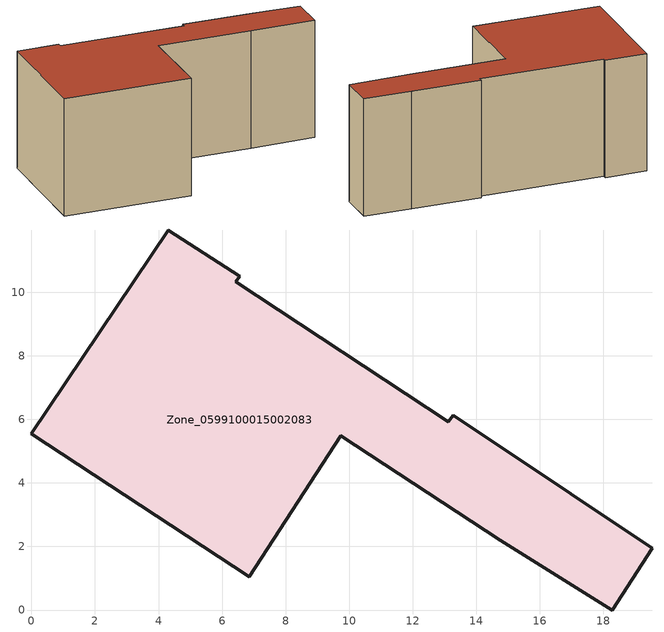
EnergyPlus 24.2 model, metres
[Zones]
Zone_0599100015002083
 floor ground (C_G): 4.3,11.96 6.55,10.51 6.43,10.33 13.12,5.93 13.27,6.13 16.98,3.66 19.53,1.94 18.27,0 14.76,2.2 9.73,5.48 6.85,1.05 0,5.55 z0.9
 wall outside (C_F): 18.27,0 19.53,1.94 16.98,3.66 13.27,6.13 13.12,5.93 6.43,10.33 6.55,10.51 4.3,11.96 0,5.55 6.85,1.05 9.73,5.48 14.76,2.2 18.27,0 z0.9:8.54
 roof outside (C_R): 13.12,5.93 6.43,10.33 6.55,10.51 4.3,11.96 0,5.55 6.85,1.05 9.73,5.48 14.76,2.2 18.27,0 19.53,1.94 16.98,3.66 13.27,6.13 z8.54
[BUILDING]
Pand.0599100015002083: North Axis=0; Terrain=City; Loads Convergence Tolerance Value=0.04; Temperature Convergence Tolerance Value=0.4; Solar Distribution=FullExterior; Maximum Number of Warmup Days=25; Minimum Number of Warmup Days=1
[Site:Location]
Rotterdam.The.Hague.AP_ZH_NLD Design_Conditions: Latitude=51.96; Longitude=4.45; Time Zone=1; Elevation=-4.5
[SITE:GROUNDTEMPERATURE:BUILDINGSURFACE]
18, 18, 18, 18, 18, 18, 18, 18, 18, 18, 18, 18
[MATERIAL] Thermal Absorptance=0.9; Solar Absorptance=0.7; Visible Absorptance=0.7
Name | Roughness | Thickness | Conductivity | Density | Specific Heat
G.TI.1965-1974 | MediumSmooth | 0.15 | 0.882353 | 540 | 1210
F.TI.1965-1974 | Rough | 0.3 | 0.697674 | 1920 | 840
R.TI.1965-1974 | MediumRough | 0.2 | 0.232558 | 1500 | 1000
[CONSTRUCTION]
C_G: G.TI.1965-1974
C_F: F.TI.1965-1974
C_R: R.TI.1965-1974
[ZONE]
Zone_0599100015002083: Type=1; Multiplier=1; Ceiling Height=Autocalculate; Volume=Autocalculate; Floor Area=autocalculate; Part of Total Floor Area=Yes
[ZONEINFILTRATION:DESIGNFLOWRATE]
Infil_Zone_0599100015002083: Zone or ZoneList or Space or SpaceList=Zone_0599100015002083; Schedule=AlwaysOn; Design Flow Rate Calculation Method=Flow/Area; Flow Rate per Floor Area=0.003; Constant Term Coefficient=1; Temperature Term Coefficient=0; Velocity Term Coefficient=0; Velocity Squared Term Coefficient=0
[HVACTEMPLATE:ZONE:IDEALLOADSAIRSYSTEM]
Zone_0599100015002083: Maximum Heating Supply Air Temperature=50; Minimum Cooling Supply Air Temperature=13; Maximum Heating Supply Air Humidity Ratio=0.0156; Minimum Cooling Supply Air Humidity Ratio=0.0077; Heating Limit=NoLimit; Cooling Limit=NoLimit; Dehumidification Control Type=ConstantSensibleHeatRatio; Cooling Sensible Heat Ratio=0.7; Dehumidification Setpoint=60; Humidification Control Type=None; Humidification Setpoint=30; Outdoor Air Method=None; Outdoor Air Flow Rate per Person=0.00944; Outdoor Air Flow Rate per Zone Floor Area=0; Outdoor Air Flow Rate per Zone=0; Demand Controlled Ventilation Type=None; Outdoor Air Economizer Type=NoEconomizer; Heat Recovery Type=None; Sensible Heat Recovery Effectiveness=0.7; Latent Heat Recovery Effectiveness=0.65
[ZONECONTROL:THERMOSTAT]
ThermostatControl_Zone_0599100015002083: Zone or ZoneList=Zone_0599100015002083; Control Type Schedule=DualSetpointControlType; Control 1=Thermostat_Zone_0599100015002083; Temperature Difference Between Cutout And Setpoint=0
[THERMOSTATSETPOINT:DUALSETPOINT]
Thermostat_Zone_0599100015002083: Heating Setpoint Temperature Schedule=HeatingSetpoint_Zone_0599100015002083; Cooling Setpoint Temperature Schedule=CoolingSetpoint_Zone_0599100015002083
[SCHEDULE:COMPACT]
HeatingSetpoint_Zone_0599100015002083: Through: 12/31, For: AllDays, Until: 24:00, 21
CoolingSetpoint_Zone_0599100015002083: Through: 12/31, For: AllDays, Until: 24:00, 24
DualSetpointControlType: Through: 12/31, For: AllDays, Until: 24:00, 4
AlwaysOn: Through: 12/31, For: AllDays, Until: 24:00, 1
